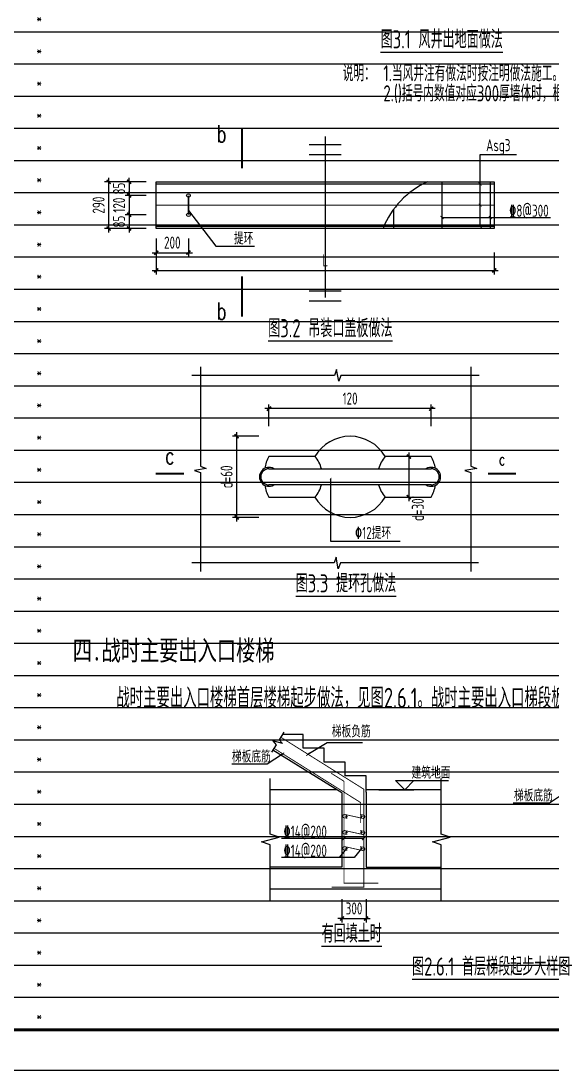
# Model space of a CAD drawing. Extents: x 37906 to 290206, y -18154 to 41246.
# Drawn here: x 64026 to 70625, y 11546 to 24584 of the extents above; entities that cross this region are included whole.
import ezdxf
from ezdxf.enums import TextEntityAlignment as Align

# ---------------------------------------------------------------- set-up
doc = ezdxf.new("R2010")
doc.units = 0
doc.header["$LTSCALE"] = 1000
doc.header["$MEASUREMENT"] = 0
doc.linetypes.add('DASH', pattern=[0.35, 0.25, -0.1])
doc.linetypes.add('DOTE', pattern=[2.42, 2, -0.2, 0.02, -0.2])
for name, color, linetype in [('DETL', 7, 'Continuous'), ('DIM', 3, 'Continuous'), ('DIM_SYMB', 3, 'Continuous'), ('ECA_TK', 7, 'Continuous'), ('PUB_DIM', 3, 'Continuous'), ('PUB_TEXT', 7, 'Continuous'), ('REIN', 1, 'Continuous'), ('ROOF', 4, 'Continuous'), ('TEXT', 7, 'Continuous'), ('tk', 7, 'Continuous')]:
    doc.layers.add(name, color=color, linetype=linetype)
doc.layers.add('REINL', color=1, linetype='Continuous', lineweight=0)
doc.styles.add('_TCH_LABEL', font='COMPLEX', dxfattribs={"bigfont": 'GBCBIG'})
doc.styles.add('TSSD_Dimension', font='tssdeng.shx', dxfattribs={"width": 0.7, "bigfont": 'hztxt.shx'})
doc.styles.add('TSSD_Label', font='tssdeng2.shx', dxfattribs={"width": 0.7, "bigfont": 'tssdchn.shx'})
doc.styles.add('TSSD_Norm', font='tssdeng.shx', dxfattribs={"bigfont": 'hztxt.shx'})
doc.styles.add('TSSD_Rein', font='tssdeng2.shx', dxfattribs={"width": 0.7, "bigfont": 'tssdchn.shx'})
doc.styles.add('黑体', font='simhei.ttf', dxfattribs={"width": 0.8})
doc.dimstyles.new('TSSD_25_50', dxfattribs={"dimtxt": 150, "dimasz": 50, "dimexe": 50, "dimexo": 125, "dimgap": 50, "dimtad": 1, "dimdec": 0, "dimlfac": 0.5, "dimzin": 0, "dimdsep": 46, "dimtxsty": 'TSSD_Dimension', "dimblk": 'ARCHTICK', "dimblk1": 'ARCHTICK', "dimblk2": 'ARCHTICK', "dimcen": 0, "dimdle": 50, "dimclrt": 7, "dimadec": 0, "dimazin": 0, "dimtfac": 1, "dimtdec": 0, "dimtix": 1, "dimtmove": 2, "dimatfit": 3, "dimfxl": 1, "dimtolj": 1, "dimtzin": 0, "dimarcsym": 0})
doc.dimstyles.new('TSSD_50_50', dxfattribs={"dimtxt": 150, "dimasz": 50, "dimexe": 50, "dimexo": 125, "dimgap": 50, "dimtad": 1, "dimdec": 0, "dimzin": 0, "dimdsep": 46, "dimtxsty": 'TSSD_Dimension', "dimblk": 'ARCHTICK', "dimblk1": 'ARCHTICK', "dimblk2": 'ARCHTICK', "dimcen": 0, "dimdle": 50, "dimclrt": 7, "dimadec": 0, "dimazin": 0, "dimtfac": 1, "dimtdec": 0, "dimtix": 1, "dimtmove": 2, "dimatfit": 3, "dimfxl": 1, "dimtolj": 1, "dimtzin": 0, "dimarcsym": 0})

# ---------------------------------------------------------------- blocks, each defined once
blk = doc.blocks.new('10B_A1')
at = {"layer": 'ECA_TK'}
blk.add_lwpolyline([(0, 0), (841, 0), (841, 594), (0, 594)], close=True, dxfattribs=at)
at = {"layer": 'ECA_TK', "const_width": 0.8}
blk.add_lwpolyline([(831, 10), (831, 584), (18, 584), (18, 10)], close=True, dxfattribs=at)
blk = doc.blocks.new('20190225.14171298')
at = {"layer": 'Defpoints', "color": 8, "lineweight": -3}
for p, q in [((37350, 12000), (0, 12000)), ((37350, 11600), (0, 11600)), ((37350, 11200), (0, 11200)), ((37350, 10800), (0, 10800)), ((37350, 10400), (0, 10400)), ((37350, 10000), (0, 10000)), ((37350, 9600), (0, 9600)), ((37350, 9200), (0, 9200)), ((37350, 8800), (0, 8800)), ((37350, 8400), (0, 8400)), ((37350, 8000), (0, 8000)), ((37350, 7600), (0, 7600)), ((37350, 7200), (0, 7200)), ((37350, 6800), (0, 6800)), ((37350, 6400), (0, 6400)), ((37350, 6000), (0, 6000)), ((37350, 5600), (0, 5600)), ((37350, 5200), (0, 5200)), ((37350, 4800), (0, 4800)), ((37350, 4400), (0, 4400)), ((37350, 4000), (0, 4000)), ((37350, 3600), (0, 3600)), ((37350, 3200), (0, 3200)), ((37350, 2800), (0, 2800)), ((37350, 2400), (0, 2400)), ((37350, 2000), (0, 2000)), ((37350, 1600), (0, 1600)), ((37350, 1200), (0, 1200)), ((37350, 800), (0, 800)), ((37350, 400), (0, 400)), ((37350, 400), (0, 400)), ((37350, 0), (0, 0))]:
    blk.add_line(p, q, dxfattribs=at)
blk = doc.blocks.new('20190225.14125870')
at = {"color": 8, "lineweight": -3, "style": 'TSSD_Norm', "width": 0.8}
for p in [(0, 12342.25), (0, 11942.25), (0, 11542.25), (0, 11142.25), (0, 10742.25), (0, 10342.25), (0, 9942.25), (0, 9542.25), (0, 9142.25), (0, 8742.25), (0, 8342.25), (0, 7942.25), (0, 7542.25), (0, 7142.25), (0, 6742.25), (0, 6342.25), (0, 5942.25), (0, 5542.25), (0, 5142.25), (0, 4742.25), (0, 4342.25), (0, 3942.25), (0, 3542.25), (0, 3142.25), (0, 2742.25), (0, 2342.25), (0, 1942.25), (0, 1542.25), (0, 1142.25), (0, 742.25), (0, 342.25), (0, -57.75)]:
    blk.add_text('*', height=136.5, dxfattribs=at).set_placement(p)
blk = doc.blocks.new('_ArchTick')
at = {"color": 0, "linetype": 'ByBlock', "const_width": 0.4}
blk.add_lwpolyline([(-0.5, -0.5), (0.5, 0.5)], dxfattribs=at)
blk = doc.blocks.new('*D24')
at = {"layer": 'Defpoints', "color": 0, "transparency": 16777216}
for p in [(65707, 22585), (65116, 22005), (65707, 22005)]:
    blk.add_point(p, dxfattribs=at)
at = {"layer": 'DIM', "color": 0, "lineweight": -2, "transparency": 16777216}
for p, q in [((65582, 22585), (65066, 22585)), ((65116, 22635), (65116, 21955)), ((65582, 22005), (65066, 22005))]:
    blk.add_line(p, q, dxfattribs=at)
at = {"layer": 'DIM', "color": 0, "lineweight": -2, "transparency": 16777216, "xscale": 50, "yscale": 50, "zscale": 50}
for p, rotation in [((65116, 22585), 90), ((65116, 22005), 270)]:
    blk.add_blockref('_ArchTick', p, dxfattribs=dict(at, rotation=rotation))
at = {"layer": 'DIM', "color": 7, "transparency": 16777216, "insert": (64991, 22295), "char_height": 150, "attachment_point": 5, "rotation": 90, "style": 'TSSD_Dimension'}
blk.add_mtext('\\A1;290', dxfattribs=at)
blk = doc.blocks.new('*D25')
at = {"layer": 'Defpoints', "color": 0, "transparency": 16777216}
for p in [(65707, 21833), (69907, 21833), (69907, 21484)]:
    blk.add_point(p, dxfattribs=at)
at = {"layer": 'DIM', "color": 0, "lineweight": -2, "transparency": 16777216}
for p, q in [((65707, 21708), (65707, 21434)), ((69907, 21708), (69907, 21434)), ((65657, 21484), (69957, 21484))]:
    blk.add_line(p, q, dxfattribs=at)
at = {"layer": 'DIM', "color": 0, "lineweight": -2, "transparency": 16777216, "xscale": 50, "yscale": 50, "zscale": 50, "rotation": 180}
blk.add_blockref('_ArchTick', (65707, 21484), dxfattribs=at)
at = {"layer": 'DIM', "color": 0, "lineweight": -2, "transparency": 16777216, "xscale": 50, "yscale": 50, "zscale": 50}
blk.add_blockref('_ArchTick', (69907, 21484), dxfattribs=at)
at = {"layer": 'DIM', "color": 7, "transparency": 16777216, "insert": (67807, 21609), "char_height": 150, "attachment_point": 5, "style": 'TSSD_Dimension'}
blk.add_mtext('\\A1;L', dxfattribs=at)
blk = doc.blocks.new('*D26')
at = {"layer": 'Defpoints', "color": 0, "transparency": 16777216}
for p in [(65707, 22585), (65370, 22415), (65707, 22415)]:
    blk.add_point(p, dxfattribs=at)
at = {"layer": 'DIM', "color": 0, "lineweight": -2, "transparency": 16777216}
for p, q in [((65582, 22585), (65320, 22585)), ((65370, 22585), (65370, 22635)), ((65370, 22585), (65370, 22415)), ((65582, 22415), (65320, 22415)), ((65370, 22415), (65370, 22365))]:
    blk.add_line(p, q, dxfattribs=at)
at = {"layer": 'DIM', "color": 0, "lineweight": -2, "transparency": 16777216, "xscale": 50, "yscale": 50, "zscale": 50}
for p, rotation in [((65370, 22585), 270), ((65370, 22415), 90)]:
    blk.add_blockref('_ArchTick', p, dxfattribs=dict(at, rotation=rotation))
at = {"layer": 'DIM', "color": 7, "transparency": 16777216, "insert": (65245, 22500), "char_height": 150, "attachment_point": 5, "rotation": 90, "style": 'TSSD_Dimension'}
blk.add_mtext('\\A1;85', dxfattribs=at)
blk = doc.blocks.new('*D27')
at = {"layer": 'Defpoints', "color": 0, "transparency": 16777216}
for p in [(65707, 22415), (65370, 22175), (65707, 22175)]:
    blk.add_point(p, dxfattribs=at)
at = {"layer": 'DIM', "color": 0, "lineweight": -2, "transparency": 16777216}
for p, q in [((65370, 22415), (65370, 22465)), ((65582, 22415), (65320, 22415)), ((65370, 22415), (65370, 22175)), ((65582, 22175), (65320, 22175)), ((65370, 22175), (65370, 22125))]:
    blk.add_line(p, q, dxfattribs=at)
at = {"layer": 'DIM', "color": 0, "lineweight": -2, "transparency": 16777216, "xscale": 50, "yscale": 50, "zscale": 50}
for p, rotation in [((65370, 22415), 270), ((65370, 22175), 90)]:
    blk.add_blockref('_ArchTick', p, dxfattribs=dict(at, rotation=rotation))
at = {"layer": 'DIM', "color": 7, "transparency": 16777216, "insert": (65245, 22295), "char_height": 150, "attachment_point": 5, "rotation": 90, "style": 'TSSD_Dimension'}
blk.add_mtext('\\A1;120', dxfattribs=at)
blk = doc.blocks.new('*D28')
at = {"layer": 'Defpoints', "color": 0, "transparency": 16777216}
for p in [(65707, 22175), (65370, 22005), (65707, 22005)]:
    blk.add_point(p, dxfattribs=at)
at = {"layer": 'DIM', "color": 0, "lineweight": -2, "transparency": 16777216}
for p, q in [((65582, 22175), (65320, 22175)), ((65370, 22175), (65370, 22225)), ((65370, 22175), (65370, 22005)), ((65582, 22005), (65320, 22005)), ((65370, 22005), (65370, 21955))]:
    blk.add_line(p, q, dxfattribs=at)
at = {"layer": 'DIM', "color": 0, "lineweight": -2, "transparency": 16777216, "xscale": 50, "yscale": 50, "zscale": 50}
for p, rotation in [((65370, 22175), 270), ((65370, 22005), 90)]:
    blk.add_blockref('_ArchTick', p, dxfattribs=dict(at, rotation=rotation))
at = {"layer": 'DIM', "color": 7, "transparency": 16777216, "insert": (65245, 22090), "char_height": 150, "attachment_point": 5, "rotation": 90, "style": 'TSSD_Dimension'}
blk.add_mtext('\\A1;85', dxfattribs=at)
blk = doc.blocks.new('*D29')
at = {"layer": 'Defpoints', "color": 0, "transparency": 16777216}
for p in [(65707, 22005), (66107, 22005), (66107, 21704)]:
    blk.add_point(p, dxfattribs=at)
at = {"layer": 'DIM', "color": 0, "lineweight": -2, "transparency": 16777216}
for p, q in [((65707, 21880), (65707, 21654)), ((66107, 21880), (66107, 21654)), ((65657, 21704), (66157, 21704))]:
    blk.add_line(p, q, dxfattribs=at)
at = {"layer": 'DIM', "color": 0, "lineweight": -2, "transparency": 16777216, "xscale": 50, "yscale": 50, "zscale": 50, "rotation": 180}
blk.add_blockref('_ArchTick', (65707, 21704), dxfattribs=at)
at = {"layer": 'DIM', "color": 0, "lineweight": -2, "transparency": 16777216, "xscale": 50, "yscale": 50, "zscale": 50}
blk.add_blockref('_ArchTick', (66107, 21704), dxfattribs=at)
at = {"layer": 'DIM', "color": 7, "transparency": 16777216, "insert": (65907, 21829), "char_height": 150, "attachment_point": 5, "style": 'TSSD_Dimension'}
blk.add_mtext('\\A1;200', dxfattribs=at)
blk = doc.blocks.new('*D39')
at = {"layer": 'Defpoints', "color": 0, "transparency": 16777216}
for p in [(67108, 19422), (66706, 18414), (67108, 18414)]:
    blk.add_point(p, dxfattribs=at)
at = {"layer": 'DIM', "color": 0, "lineweight": -2, "transparency": 16777216}
for p, q in [((66706, 19472), (66706, 18364)), ((66983, 19422), (66656, 19422)), ((66983, 18414), (66656, 18414))]:
    blk.add_line(p, q, dxfattribs=at)
at = {"layer": 'DIM', "color": 0, "lineweight": -2, "transparency": 16777216, "xscale": 50, "yscale": 50, "zscale": 50}
for p, rotation in [((66706, 19422), 90), ((66706, 18414), 270)]:
    blk.add_blockref('_ArchTick', p, dxfattribs=dict(at, rotation=rotation))
at = {"layer": 'DIM', "color": 7, "transparency": 16777216, "insert": (66581, 18918), "char_height": 150, "attachment_point": 5, "rotation": 90, "style": 'TSSD_Dimension'}
blk.add_mtext('\\A1;d=60', dxfattribs=at)
blk = doc.blocks.new('*D40')
at = {"layer": 'Defpoints', "color": 0, "transparency": 16777216}
for p in [(67108, 19766), (67108, 19421), (69124, 19421)]:
    blk.add_point(p, dxfattribs=at)
at = {"layer": 'DIM', "color": 0, "lineweight": -2, "transparency": 16777216}
for p, q in [((69174, 19766), (67058, 19766)), ((67108, 19546), (67108, 19816)), ((69124, 19546), (69124, 19816))]:
    blk.add_line(p, q, dxfattribs=at)
at = {"layer": 'DIM', "color": 0, "lineweight": -2, "transparency": 16777216, "xscale": 50, "yscale": 50, "zscale": 50, "rotation": 180}
blk.add_blockref('_ArchTick', (67108, 19766), dxfattribs=at)
at = {"layer": 'DIM', "color": 0, "lineweight": -2, "transparency": 16777216, "xscale": 50, "yscale": 50, "zscale": 50}
blk.add_blockref('_ArchTick', (69124, 19766), dxfattribs=at)
at = {"layer": 'DIM', "color": 7, "transparency": 16777216, "insert": (68116, 19891), "char_height": 150, "attachment_point": 5, "style": 'TSSD_Dimension'}
blk.add_mtext('\\A1;120', dxfattribs=at)
blk = doc.blocks.new('*D41')
at = {"layer": 'Defpoints', "color": 0, "transparency": 16777216}
for p in [(68773, 19170), (68773, 18666), (68846, 18666)]:
    blk.add_point(p, dxfattribs=at)
at = {"layer": 'DIM', "color": 0, "lineweight": -2, "transparency": 16777216}
for p, q in [((68846, 19220), (68846, 18616)), ((68898, 19170), (68896, 19170)), ((68898, 18666), (68896, 18666))]:
    blk.add_line(p, q, dxfattribs=at)
at = {"layer": 'DIM', "color": 0, "lineweight": -2, "transparency": 16777216, "xscale": 50, "yscale": 50, "zscale": 50}
for p, rotation in [((68846, 19170), 90), ((68846, 18666), 270)]:
    blk.add_blockref('_ArchTick', p, dxfattribs=dict(at, rotation=rotation))
at = {"layer": 'DIM', "color": 7, "transparency": 16777216, "insert": (68958, 18510), "char_height": 150, "attachment_point": 5, "rotation": 90, "style": 'TSSD_Dimension'}
blk.add_mtext('\\A1;d=30', dxfattribs=at)
blk = doc.blocks.new('*D149')
at = {"layer": 'Defpoints', "color": 0, "transparency": 16777216}
for p in [(68015, 13793), (68315, 13793), (68315, 13429)]:
    blk.add_point(p, dxfattribs=at)
at = {"layer": 'PUB_DIM', "color": 0, "lineweight": -2, "transparency": 16777216}
for p, q in [((68015, 13668), (68015, 13379)), ((68315, 13668), (68315, 13379)), ((68015, 13429), (67965, 13429)), ((68015, 13429), (68315, 13429)), ((68315, 13429), (68365, 13429))]:
    blk.add_line(p, q, dxfattribs=at)
at = {"layer": 'PUB_DIM', "color": 0, "lineweight": -2, "transparency": 16777216, "xscale": 50, "yscale": 50, "zscale": 50}
blk.add_blockref('_ArchTick', (68015, 13429), dxfattribs=at)
at = {"layer": 'PUB_DIM', "color": 0, "lineweight": -2, "transparency": 16777216, "xscale": 50, "yscale": 50, "zscale": 50, "rotation": 180}
blk.add_blockref('_ArchTick', (68315, 13429), dxfattribs=at)
at = {"layer": 'PUB_DIM', "color": 7, "transparency": 16777216, "insert": (68165, 13554), "char_height": 150, "attachment_point": 5, "style": 'TSSD_Dimension'}
blk.add_mtext('\\A1;300', dxfattribs=at)

msp = doc.modelspace()

# ---------------------------------------------------------------- linework, layer by layer
for p, q in [((67679.2, 19170.3), (67107.6, 19170.3)), ((69123.6, 19170.3), (68552.1, 19170.3)), ((67107.6, 19019.1), (69123.6, 19019.1)), ((69123.6, 18817.5), (67107.6, 18817.5)), ((67874.7, 18897.6), (67874.7, 18118.8)), ((67107.6, 18666.3), (67679.2, 18666.3)), ((68552.1, 18666.3), (69123.6, 18666.3)), ((67874.7, 18118.8), (68739.8, 18118.8))]:
    msp.add_line(p, q)
at = {"color": 0, "linetype": 'ByBlock', "const_width": 10}
for points in [[(69713.7, 22575.5), (69750.6, 22538.6)], [(69713.7, 22313), (69750.6, 22276.1)], [(69239.3, 22160.4), (69276.3, 22123.5)], [(69839.3, 22160.4), (69876.3, 22123.5)], [(69713.7, 22050.5), (69750.6, 22013.6)]]:
    msp.add_lwpolyline(points, dxfattribs=at)
at = {"const_width": 3.15}
msp.add_lwpolyline([(67888, 18909.3), (67860.7, 18882)], dxfattribs=at)
for centre, radius, start, end in [((68115.6, 18918.3), 504, 30, 150), ((67425.1, 18976.5), 371.9, 148.58794, 172.64719), ((68806.2, 18976.5), 371.9, 7.35281, 31.41206), ((67107.6, 18918.3), 117.6, 58.99728, 301.00272), ((69123.6, 18918.3), 117.6, 238.99728, 121.00272), ((67107.6, 18918.3), 100.8, 90, 270), ((69123.6, 18918.3), 100.8, 270, 90), ((67425.1, 18860.2), 371.9, 187.35281, 211.41206), ((68806.2, 18860.2), 371.9, 328.58794, 352.64719), ((68115.6, 18918.3), 504, 210, 330)]:
    msp.add_arc(centre, radius, start, end)
at = {"layer": 'DIM'}
for p, q in [((66107, 22229), (66449.4, 21785.2)), ((66449.4, 21785.2), (66926.5, 21785.2))]:
    msp.add_line(p, q, dxfattribs=at)
msp.add_arc((69515.5, 21613.4), 1064.6, 114.17897, 158.44089, dxfattribs=at)
at = {"layer": 'DIM_SYMB', "linetype": 'DOTE'}
msp.add_line((67807, 23148.9), (67807, 21005.2), dxfattribs=at)
at = {"layer": 'DIM_SYMB'}
for p, q in [((67607, 23048.9), (68007, 23048.9)), ((67607, 22923.9), (68007, 22923.9)), ((67607, 21230.2), (68007, 21230.2)), ((67607, 21105.2), (68007, 21105.2))]:
    msp.add_line(p, q, dxfattribs=at)
at = {"layer": 'DIM_SYMB', "const_width": 25}
for points in [[(66772.6, 23251.9), (66772.6, 22751.9)], [(66772.6, 20908.8), (66772.6, 21408.8)], [(66050.7, 18957.3), (65700.7, 18957.3)], [(70178, 18957.3), (69828, 18957.3)]]:
    msp.add_lwpolyline(points, dxfattribs=at)
at = {"layer": 'DIM_SYMB'}
for points in [[(67291.4, 15744.6), (67233.4, 15650.7), (67274.9, 15602.4), (67154.2, 15638), (67195.7, 15589.7), (67137.7, 15495.8)], [(67124.5, 13653.5), (67124.5, 14346.7), (67014.5, 14381.7), (67234.5, 14441.7), (67124.5, 14476.7), (67124.5, 15170)], [(69248.7, 13653.5), (69248.7, 14346.7), (69138.7, 14381.7), (69358.7, 14441.7), (69248.7, 14476.7), (69248.7, 15170)]]:
    msp.add_lwpolyline(points, dxfattribs=at)
at = {"layer": 'PUB_DIM', "lineweight": -3}
for p, q in [((68795, 15030), (68682.5, 15142.5)), ((68682.5, 15142.5), (69339.4, 15142.5)), ((68907.5, 15142.5), (68795, 15030)), ((68474.9, 15030), (68907.5, 15030))]:
    msp.add_line(p, q, dxfattribs=at)
at = {"layer": 'PUB_DIM'}
for points in [[(69720.7, 20179), (68002, 20179), (67975.2, 20105.5), (67949.3, 20252.5), (67923.2, 20179), (66150.9, 20179)], [(66255.9, 20284), (66255.9, 19049.7), (66329.4, 19022.9), (66182.4, 18997), (66255.9, 18970.9), (66255.9, 17742.6)], [(69615.7, 20284), (69615.7, 19049.7), (69689.2, 19022.9), (69542.2, 18997), (69615.7, 18970.9), (69615.7, 17742.6)], [(69710, 17847.6), (67996.6, 17847.6), (67969.9, 17774.1), (67944, 17921.1), (67917.9, 17847.6), (66150.9, 17847.6)]]:
    msp.add_lwpolyline(points, dxfattribs=at)
at = {"layer": 'REIN', "ltscale": 0.6, "const_width": 11.2}
for points in [[(67258.2, 15680.3), (68285.5, 15036.9), (68285.5, 13820.1), (67885.2, 13820.1)], [(67173.3, 15542.8), (68247.4, 14870), (68247.4, 14614.2)], [(68465.7, 13867.6), (68040.9, 13867.6), (68040.9, 15134.4), (67882, 15233.9)]]:
    msp.add_lwpolyline(points, dxfattribs=at)
at = {"layer": 'REIN', "ltscale": 0.5, "const_width": 15}
for points in [[(68070.3, 14705.2, 1), (68070.3, 14690.2, 1)], [(68256.6, 14705.2, 1), (68256.6, 14690.2, 1)], [(68070.3, 14505.2, 1), (68070.3, 14490.2, 1)], [(68256.6, 14505.2, 1), (68256.6, 14490.2, 1)], [(68070.3, 14305.2, 1), (68070.3, 14290.2, 1)], [(68256.6, 14305.2, 1), (68256.6, 14290.2, 1)]]:
    msp.add_lwpolyline(points, format="xyb", close=True, dxfattribs=at)
at = {"layer": 'REIN', "linetype": 'DASH', "ltscale": 0.3, "const_width": 10}
msp.add_lwpolyline([(68083.5, 14475), (68043.7, 14479.6, -0.9976711), (68048.6, 14522.7), (68275.5, 14473, 1.0023344), (68280.4, 14516.1), (68240.7, 14520.7)], format="xyb", dxfattribs=at)
at = {"layer": 'REINL', "const_width": 15}
for points in [[(69907, 22557.1), (65707, 22557.1)], [(69257.8, 22573.5), (69257.8, 22012.6)], [(69857.8, 22573.5), (69857.8, 22012.6)], [(69907, 22294.6), (65707, 22294.6)], [(68657.8, 22244), (68657.8, 22012.6)], [(69907, 22032.1), (65707, 22032.1)]]:
    msp.add_lwpolyline(points, dxfattribs=at)
at = {"layer": 'REINL', "const_width": 10}
for points in [[(68083.5, 14675), (68043.7, 14679.6, -0.9976711), (68048.6, 14722.7), (68275.5, 14673, 1.0023344), (68280.4, 14716.1), (68240.7, 14720.7)], [(68083.5, 14275), (68043.7, 14279.6, -0.9976711), (68048.6, 14322.7), (68275.5, 14273, 1.0023344), (68280.4, 14316.1), (68240.7, 14320.7)]]:
    msp.add_lwpolyline(points, format="xyb", dxfattribs=at)
at = {"layer": 'ROOF', "linetype": 'ByBlock'}
for centre, start, end in [((67393.4, 18918.3), 15.34108, 41.40759), ((68837.9, 18918.3), 138.59241, 164.65892), ((67393.4, 18918.3), 318.59241, 344.65892), ((68837.9, 18918.3), 195.34108, 221.40759)]:
    msp.add_arc(centre, 381, start, end, dxfattribs=at)
at = {"layer": 'TEXT'}
for p, q in [((69732.1, 22032.1), (69732.1, 22924.5)), ((69732.1, 22924.5), (70183.4, 22924.5)), ((69257.8, 22141.9), (69857.8, 22141.9)), ((69857.8, 22141.9), (70607.8, 22141.9))]:
    msp.add_line(p, q, dxfattribs=at)
at = {"layer": 'TEXT', "lineweight": -3}
for p, q in [((67535, 15718), (67275, 15718)), ((67535, 15546), (67535, 15718)), ((68015, 14990.9), (67154.2, 15522.4)), ((67795, 15546), (67535, 15546)), ((67591.9, 15471.3), (67833, 15615)), ((67795, 15374), (67795, 15546)), ((67833, 15615), (68270.1, 15615)), ((67276.3, 15471.1), (67087.4, 15346.8)), ((67087.4, 15346.8), (66646.9, 15346.8)), ((68055, 15374), (67795, 15374)), ((68055, 15202), (68055, 15374)), ((68315, 15202), (68055, 15202)), ((68315, 14999.6), (68315, 15202)), ((68315, 14999.6), (68315, 14067.3)), ((68015, 14990.9), (68015, 14067.3)), ((70592.7, 14862.7), (70142.5, 14862.7)), ((70781.6, 14986.9), (70592.7, 14862.7)), ((68279, 14422.9), (67264.7, 14422.9)), ((68070.3, 14297.7), (67978.9, 14186)), ((68256.6, 14297.7), (68165.2, 14186)), ((68165.2, 14186), (67264.7, 14186)), ((68015, 14067.3), (67124.5, 14067.3)), ((68315, 14067.3), (69248.7, 14067.3)), ((69248.7, 13793.5), (67124.5, 13793.5))]:
    msp.add_line(p, q, dxfattribs=at)
at = {"layer": 'TEXT', "lineweight": -3, "ltscale": 2}
for p, q in [((67951.6, 15030), (67124.5, 15030)), ((69248.7, 15030), (68315, 15030))]:
    msp.add_line(p, q, dxfattribs=at)
at = {"layer": 'TEXT'}
msp.add_lwpolyline([(65707, 22584.6), (69907, 22584.6), (69907, 22004.6), (65707, 22004.6)], close=True, dxfattribs=at)
at = {"layer": 'TEXT', "linetype": 'DASH', "const_width": 20}
msp.add_lwpolyline([(66107, 22414.6), (66107, 22174.6)], dxfattribs=at)
at = {"layer": 'TEXT', "lineweight": 13, "const_width": 11.2}
for points in [[(67296.2, 15490.9), (67256.4, 15451.2)], [(67611.8, 15491.2), (67572, 15451.5)], [(68060.8, 14442.8), (68021, 14403)], [(68305.4, 14442.8), (68265.7, 14403)]]:
    msp.add_lwpolyline(points, dxfattribs=at)
at = {"layer": 'TEXT'}
for centre in [(66107, 22414.6), (66107, 22174.6)]:
    msp.add_circle(centre, 22.5, dxfattribs=at)

# ---------------------------------------------------------------- block references
msp.add_blockref('20190225.14125870', (64216.9, 12208.5))
at = {"layer": 'DIM_SYMB'}
msp.add_blockref('20190225.14171298', (38806.2, 12446.3), dxfattribs=at)
at = {"layer": 'tk', "xscale": 50, "yscale": 50, "zscale": 50}
msp.add_blockref('10B_A1', (37906.2, 11546.3), dxfattribs=at)

# ---------------------------------------------------------------- texts
at = {"layer": 'DETL', "lineweight": 13, "style": 'TSSD_Rein', "width": 0.7}
for s, p in [('说明：', (68025.2, 23834.4)), ('1.当风井注有做法时按注明做法施工。', (68529.6, 23834.4)), ('2.()括号内数值对应300厚墙体时，根据建筑尺寸选择。', (68529.6, 23584.4))]:
    msp.add_text(s, height=200, dxfattribs=at).set_placement(p)
at = {"layer": 'PUB_TEXT'}
for s, height, style, width, p in [('b', 212.5, '_TCH_LABEL', 0.705882, (66458.4, 23076)), ('b', 212.5, '_TCH_LABEL', 0.705882, (66458.4, 20872.2)), ('c', 212.5, '_TCH_LABEL', 0.705882, (65819, 19075.2)), ('c', 148.8, '_TCH_LABEL', 0.705882, (69965.1, 19061.4)), ('\x8212提环', 150, 'TSSD_Rein', 0.7, (68177.2, 18146))]:
    msp.add_text(s, height=height, dxfattribs=dict(at, style=style, width=width)).set_placement(p)
at = {"layer": 'TEXT', "style": 'TSSD_Label', "width": 0.7}
for s, p in [('%%U图3.1 风井出地面做法', (68495.8, 24175.5)), ('%%U图3.2 吊装口盖板做法', (67098.5, 20585.5)), ('%%U图3.3 提环孔做法', (67440.6, 17414.6)), ('%%U有回填土时', (67762.5, 13062)), ('%%U图2.6.1 首层梯段起步大样图', (68886.8, 12652.9))]:
    msp.add_text(s, height=225, dxfattribs=at).set_placement(p, align=Align.BOTTOM_LEFT)
at = {"layer": 'TEXT', "color": 1, "ltscale": 100, "style": 'TSSD_Rein', "width": 0.7}
for s, p in [('Asg3', (69806.4, 22964.9)), ('\x848@300', (70092, 22150.4))]:
    msp.add_text(s, height=150, dxfattribs=at).set_placement(p)
at = {"layer": 'TEXT', "width": 0.7}
for s, height, style, p in [('提环', 150, 'TSSD_Rein', (66672.4, 21807)), ('四.战时主要出入口楼梯', 250, '黑体', (64670.2, 16636.5)), ('战时主要出入口楼梯首层楼梯起步做法，见图2.6.1。战时主要出入口梯段板配筋构造见图集《07FG03》。', 250, 'TSSD_Label', (65211.3, 16046.3))]:
    msp.add_text(s, height=height, dxfattribs=dict(at, style=style)).set_placement(p)
at = {"layer": 'TEXT', "ltscale": 100, "style": 'TSSD_Rein', "width": 0.7}
for s, p in [('梯板负筋', (67889, 15679.2)), ('梯板底筋', (66647.9, 15367.5)), ('梯板底筋', (70152.6, 14883.4)), ('\x8414@200', (67287.9, 14434.1)), ('\x8414@200', (67287.9, 14197.2))]:
    msp.add_text(s, height=150, dxfattribs=at).set_placement(p)
msp.add_text('建筑地面', height=150, dxfattribs=at).set_placement((69121.4, 15248.8), align=Align.MIDDLE)

# ---------------------------------------------------------------- dimensions: what is measured, and where the dimension line sits
at = {"layer": 'DIM'}
for base, p1, p2, picture, middle in [((65115.7, 22004.6), (65707, 22584.6), (65707, 22004.6), '*D24', (64990.7, 22294.6)), ((65370, 22414.6), (65707, 22584.6), (65707, 22414.6), '*D26', (65245, 22499.6)), ((65370, 22174.6), (65707, 22414.6), (65707, 22174.6), '*D27', (65245, 22294.6)), ((65370, 22004.6), (65707, 22174.6), (65707, 22004.6), '*D28', (65245, 22089.6))]:
    dim = msp.add_linear_dim(base=base, p1=p1, p2=p2, angle=90, dimstyle='TSSD_25_50', dxfattribs=at)
    dim.commit()
    dim.dimension.update_dxf_attribs({"geometry": picture, "text_midpoint": middle})
dim = msp.add_linear_dim(base=(66107, 21704), p1=(65707, 22004.6), p2=(66107, 22004.6), dimstyle='TSSD_25_50', dxfattribs=at)
dim.commit()
dim.dimension.update_dxf_attribs({"geometry": '*D29', "text_midpoint": (65907, 21829)})
for base, p1, p2, text, picture, middle in [((69907, 21483.5), (65707, 21833.2), (69907, 21833.2), 'L', '*D25', (67807, 21608.5)), ((67107.6, 19765.9), (69123.6, 19421.1), (67107.6, 19421.1), '120', '*D40', (68115.6, 19890.9))]:
    dim = msp.add_linear_dim(base=base, p1=p1, p2=p2, text=text, dimstyle='TSSD_25_50', dxfattribs=at)
    dim.commit()
    dim.dimension.update_dxf_attribs({"geometry": picture, "text_midpoint": middle})
dim = msp.add_linear_dim(base=(66706.2, 18414.3), p1=(67107.6, 19422.3), p2=(67107.6, 18414.3), angle=270, text='d=60', dimstyle='TSSD_25_50', dxfattribs=at)
dim.commit()
dim.dimension.update_dxf_attribs({"geometry": '*D39', "text_midpoint": (66581.2, 18918.3)})
dim = msp.add_linear_dim(base=(68845.8, 18666.3), p1=(68773.2, 19170.3), p2=(68773.2, 18666.3), angle=270, text='d=30', dimstyle='TSSD_25_50', dxfattribs=at)
dim.commit()
dim.dimension.update_dxf_attribs({"geometry": '*D41', "text_midpoint": (68958.3, 18509.8), "dimtype": 160})
at = {"layer": 'PUB_DIM'}
dim = msp.add_linear_dim(base=(68315, 13429), p1=(68015, 13793.5), p2=(68315, 13793.5), dimstyle='TSSD_50_50', dxfattribs=at)
dim.commit()
dim.dimension.update_dxf_attribs({"geometry": '*D149', "text_midpoint": (68165, 13554)})

doc.saveas('drawing.dxf')
